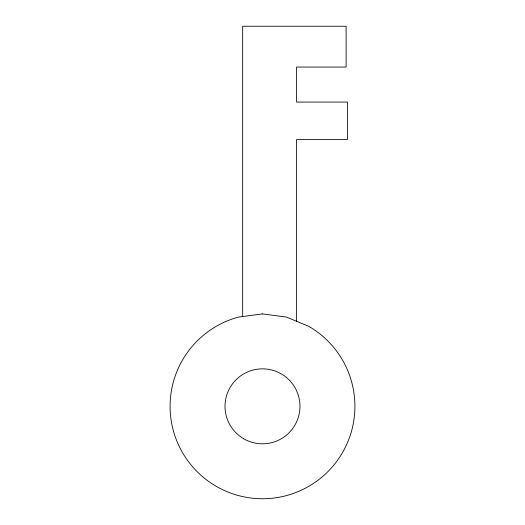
<?xml version="1.0" encoding="UTF-8"?>
<svg xmlns="http://www.w3.org/2000/svg" width="525" height="525" viewBox="0 0 525 525"><rect width="100%" height="100%" fill="white"/><g stroke="black" fill="none" stroke-linecap="round" stroke-linejoin="round"><path stroke-width="0.79" d="M296.572 321.267L296.572 139.558L347.406 139.558L347.406 102.073L296.572 102.073L296.572 67.069L346.119 67.069L346.119 26.25L242.662 26.25L242.662 316.522M262.5 313.911L238.58 317.061A92.42 92.42 0 0 0 182.464 452.537A92.42 92.42 0 0 0 327.849 471.68A92.42 92.42 0 0 0 308.713 326.294L286.42 317.061L262.5 313.911M243.757 438.788A37.478 37.478 0 0 0 299.978 406.33A37.478 37.478 0 0 0 243.757 373.872A37.478 37.478 0 0 0 243.757 438.788"/></g></svg>
